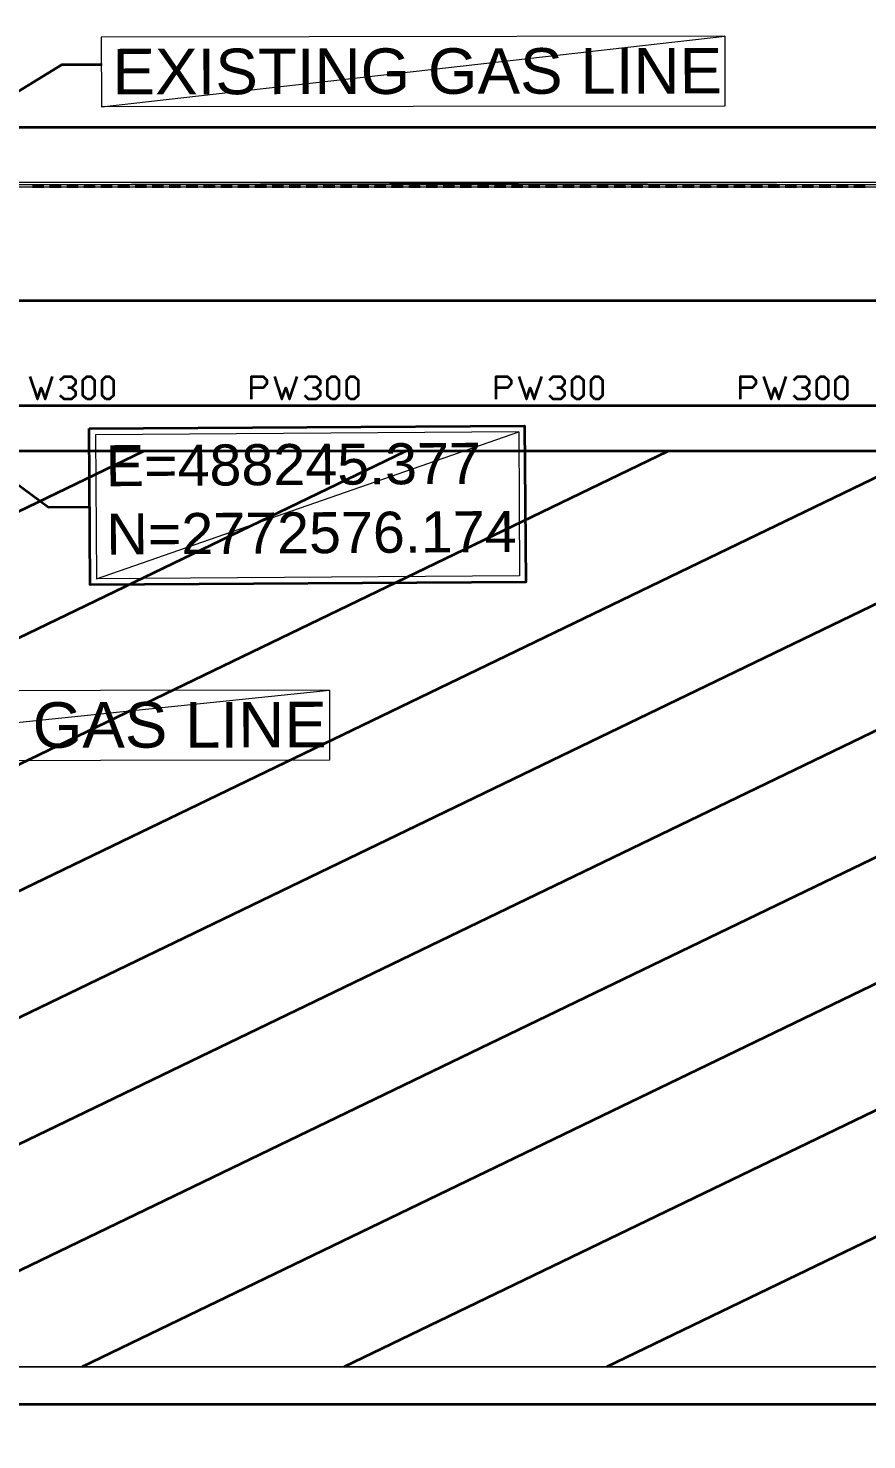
# Model space of a CAD drawing. Header units: inches. Extents: x 27 to 868, y 19 to 613.
# Drawn here: x 538.1 to 684.3, y 235.6 to 481.8 of the extents above; entities that cross this region are included whole.
import ezdxf

# ---------------------------------------------------------------- set-up
doc = ezdxf.new("R2010")
doc.units = ezdxf.units.IN
doc.header["$MEASUREMENT"] = 0
doc.layers.add('PDF_Geometry', color=7, linetype='Continuous')
doc.layers.add('PDF_Text', color=7, linetype='Continuous')
doc.styles.add('PDF Arial', font='arial.ttf')

msp = doc.modelspace()

# ---------------------------------------------------------------- linework, layer by layer
at = {"layer": 'PDF_Geometry', "color": 251, "lineweight": 0, "true_color": 0x636466}
for points in [[(63.6, 248.3), (713.62, 248.3), (713.62, 590.74), (63.6, 590.74), (63.6, 248.3)], [(713.62, 240.82), (713.62, 248.3), (63.6, 248.3), (63.6, 40.74)]]:
    msp.add_lwpolyline(points, dxfattribs=at)
at = {"layer": 'PDF_Geometry', "color": 3, "lineweight": 0}
for points in [[(398.43, 590.69), (398.43, 573.89), (326.73, 573.89), (326.73, 570.43), (326.73, 457.75), (326.73, 454.6), (398.43, 454.6), (713.57, 454.6)], [(713.57, 454.19), (713.57, 454.96), (398.43, 454.19), (713.57, 454.19)], [(713.57, 454.96), (398.43, 454.19), (398.43, 454.96), (713.57, 454.96)]]:
    msp.add_lwpolyline(points, dxfattribs=at)
at = {"layer": 'PDF_Geometry', "color": 254, "lineweight": 0, "true_color": 0xdcdcdc}
for points in [[(550.78, 480.31), (550.82, 468.11), (659.53, 480.45), (550.78, 480.31)], [(550.82, 468.11), (659.53, 480.45), (659.53, 468.24), (550.82, 468.11)], [(549.79, 410.92), (549.97, 385.79), (623.6, 411.41), (549.79, 410.92)], [(549.97, 385.79), (623.6, 411.41), (623.73, 386.28), (549.97, 385.79)], [(470.71, 366.2), (470.75, 353.99), (590.59, 366.38), (470.71, 366.2)], [(470.75, 353.99), (590.59, 366.38), (590.59, 354.13), (470.75, 353.99)]]:
    msp.add_lwpolyline(points, dxfattribs=at)
at = {"layer": 'PDF_Geometry', "lineweight": 35}
for points in [[(504.35, 451.18), (543.98, 475.54), (550.96, 475.54)], [(503.99, 426.09), (541.63, 398.31), (548.79, 398.35)], [(548.7, 412), (624.63, 412.49), (624.81, 385.2), (548.88, 384.71), (548.7, 412)]]:
    msp.add_lwpolyline(points, dxfattribs=at)
at = {"layer": 'PDF_Geometry', "color": 221, "lineweight": 35}
msp.add_lwpolyline([(713.57, 464.55), (663.95, 464.55), (584.42, 464.55), (504.84, 464.55), (425.31, 464.55), (385.55, 464.55), (345.74, 464.55), (266.21, 464.55), (186.68, 464.55), (107.1, 464.55), (63.65, 464.55)], dxfattribs=at)
msp.add_lwpolyline([(713.57, 464.55), (663.95, 464.55), (584.42, 464.55), (504.84, 464.55), (425.31, 464.55), (385.55, 464.55), (345.74, 464.55), (266.21, 464.55), (186.68, 464.55), (107.1, 464.55), (63.65, 464.55)], dxfattribs=at)
at = {"layer": 'PDF_Geometry', "color": 9, "lineweight": 35, "true_color": 0xbababa}
for points in [[(540.78, 454.19), (538.8, 454.19)], [(543.8, 454.19), (541.81, 454.19)], [(546.77, 454.19), (544.79, 454.19)], [(549.74, 454.19), (547.76, 454.19)], [(552.71, 454.19), (550.73, 454.19)], [(555.73, 454.19), (553.7, 454.19)], [(558.7, 454.19), (556.72, 454.19)], [(561.67, 454.19), (559.69, 454.19)], [(564.65, 454.19), (562.66, 454.19)], [(567.66, 454.19), (565.64, 454.19)], [(570.64, 454.19), (568.65, 454.19)], [(573.61, 454.19), (571.63, 454.19)], [(576.58, 454.19), (574.6, 454.19)], [(579.6, 454.19), (577.57, 454.19)], [(582.57, 454.19), (580.59, 454.19)], [(585.54, 454.19), (583.56, 454.19)], [(588.51, 454.19), (586.53, 454.19)], [(591.53, 454.19), (589.5, 454.19)], [(594.5, 454.19), (592.52, 454.19)], [(597.48, 454.19), (595.49, 454.19)], [(600.45, 454.19), (598.47, 454.19)], [(603.42, 454.19), (601.44, 454.19)], [(606.44, 454.19), (604.46, 454.19)], [(609.41, 454.19), (607.43, 454.19)], [(612.38, 454.19), (610.4, 454.19)], [(615.35, 454.19), (613.37, 454.19)], [(618.37, 454.19), (616.39, 454.19)], [(621.34, 454.19), (619.36, 454.19)], [(624.32, 454.19), (622.33, 454.19)], [(627.29, 454.19), (625.31, 454.19)], [(630.31, 454.19), (628.28, 454.19)], [(633.28, 454.19), (631.3, 454.19)], [(636.25, 454.19), (634.27, 454.19)], [(639.22, 454.19), (637.24, 454.19)], [(642.24, 454.19), (640.21, 454.19)], [(645.21, 454.19), (643.23, 454.19)], [(648.18, 454.19), (646.2, 454.19)], [(651.16, 454.19), (649.17, 454.19)], [(654.17, 454.19), (652.15, 454.19)], [(657.15, 454.19), (655.16, 454.19)], [(660.12, 454.19), (658.14, 454.19)], [(663.09, 454.19), (661.11, 454.19)], [(666.11, 454.19), (664.08, 454.19)], [(669.08, 454.19), (667.1, 454.19)], [(672.05, 454.19), (670.07, 454.19)], [(675.02, 454.19), (673.04, 454.19)], [(678, 454.19), (676.01, 454.19)], [(681.01, 454.19), (679.03, 454.19)], [(683.99, 454.19), (682, 454.19)], [(713.57, 434.29), (138.58, 434.29), (63.65, 434.29)], [(548.79, 408.03), (542.85, 408.03)], [(584.6, 408.03), (554.78, 408.03)], [(596.53, 408.03), (590.59, 408.03)], [(632.33, 408.03), (602.52, 408.03)], [(644.27, 408.03), (638.28, 408.03)], [(680.07, 408.03), (650.21, 408.03)]]:
    msp.add_lwpolyline(points, dxfattribs=at)
at = {"layer": 'PDF_Geometry', "color": 1, "lineweight": 35}
for points in [[(538.35, 421.09), (539.7, 417.13), (540.33, 419.11), (541, 417.13), (542.31, 421.09)], [(538.35, 421.09), (539.7, 417.13), (540.33, 419.11), (541, 417.13), (542.31, 421.09)], [(543.66, 420.42), (544.34, 421.09), (545.64, 421.09), (546.32, 420.42), (546.32, 419.79), (545.64, 419.11), (544.97, 419.11)], [(543.66, 420.42), (544.34, 421.09), (545.64, 421.09), (546.32, 420.42), (546.32, 419.79), (545.64, 419.11), (544.97, 419.11)], [(545.64, 419.11), (546.32, 418.44), (546.32, 417.76), (545.64, 417.13), (544.34, 417.13), (543.66, 417.76)], [(545.64, 419.11), (546.32, 418.44), (546.32, 417.76), (545.64, 417.13), (544.34, 417.13), (543.66, 417.76)], [(548.3, 417.13), (547.62, 417.76), (547.62, 420.42), (548.3, 421.09), (548.97, 421.09), (549.61, 420.42), (549.61, 417.76), (548.97, 417.13), (548.3, 417.13)], [(548.3, 417.13), (547.62, 417.76), (547.62, 420.42), (548.3, 421.09), (548.97, 421.09), (549.61, 420.42), (549.61, 417.76), (548.97, 417.13), (548.3, 417.13)], [(551.63, 417.13), (550.96, 417.76), (550.96, 420.42), (551.63, 421.09), (552.26, 421.09), (552.94, 420.42), (552.94, 417.76), (552.26, 417.13), (551.63, 417.13)], [(551.63, 417.13), (550.96, 417.76), (550.96, 420.42), (551.63, 421.09), (552.26, 421.09), (552.94, 420.42), (552.94, 417.76), (552.26, 417.13), (551.63, 417.13)], [(577.03, 417.13), (577.03, 421.09), (579.01, 421.09), (579.69, 420.42), (579.69, 419.79), (579.01, 419.11), (577.03, 419.11)], [(577.03, 417.13), (577.03, 421.09), (579.01, 421.09), (579.69, 420.42), (579.69, 419.79), (579.01, 419.11), (577.03, 419.11)], [(580.99, 421.09), (582.3, 417.13), (582.97, 419.11), (583.65, 417.13), (584.96, 421.09)], [(580.99, 421.09), (582.3, 417.13), (582.97, 419.11), (583.65, 417.13), (584.96, 421.09)], [(586.31, 420.42), (586.94, 421.09), (588.29, 421.09), (588.96, 420.42), (588.96, 419.79), (588.29, 419.11), (587.61, 419.11)], [(586.31, 420.42), (586.94, 421.09), (588.29, 421.09), (588.96, 420.42), (588.96, 419.79), (588.29, 419.11), (587.61, 419.11)], [(588.29, 419.11), (588.96, 418.44), (588.96, 417.76), (588.29, 417.13), (586.94, 417.13), (586.31, 417.76)], [(588.29, 419.11), (588.96, 418.44), (588.96, 417.76), (588.29, 417.13), (586.94, 417.13), (586.31, 417.76)], [(590.95, 417.13), (590.27, 417.76), (590.27, 420.42), (590.95, 421.09), (591.62, 421.09), (592.25, 420.42), (592.25, 417.76), (591.58, 417.13), (590.95, 417.13)], [(590.95, 417.13), (590.27, 417.76), (590.27, 420.42), (590.95, 421.09), (591.62, 421.09), (592.25, 420.42), (592.25, 417.76), (591.58, 417.13), (590.95, 417.13)], [(594.23, 417.13), (593.6, 417.76), (593.6, 420.42), (594.23, 421.09), (594.91, 421.09), (595.58, 420.42), (595.58, 417.76), (594.91, 417.13), (594.23, 417.13)], [(594.23, 417.13), (593.6, 417.76), (593.6, 420.42), (594.23, 421.09), (594.91, 421.09), (595.58, 420.42), (595.58, 417.76), (594.91, 417.13), (594.23, 417.13)], [(619.68, 417.13), (619.68, 421.09), (621.66, 421.09), (622.29, 420.42), (622.29, 419.79), (621.66, 419.11), (619.68, 419.11)], [(619.68, 417.13), (619.68, 421.09), (621.66, 421.09), (622.29, 420.42), (622.29, 419.79), (621.66, 419.11), (619.68, 419.11)], [(623.64, 421.09), (624.95, 417.13), (625.62, 419.11), (626.3, 417.13), (627.6, 421.09)], [(623.64, 421.09), (624.95, 417.13), (625.62, 419.11), (626.3, 417.13), (627.6, 421.09)], [(628.95, 420.42), (629.58, 421.09), (630.94, 421.09), (631.57, 420.42), (631.57, 419.79), (630.94, 419.11), (630.26, 419.11)], [(628.95, 420.42), (629.58, 421.09), (630.94, 421.09), (631.57, 420.42), (631.57, 419.79), (630.94, 419.11), (630.26, 419.11)], [(630.94, 419.11), (631.57, 418.44), (631.57, 417.76), (630.94, 417.13), (629.58, 417.13), (628.95, 417.76)], [(630.94, 419.11), (631.57, 418.44), (631.57, 417.76), (630.94, 417.13), (629.58, 417.13), (628.95, 417.76)], [(633.59, 417.13), (632.92, 417.76), (632.92, 420.42), (633.59, 421.09), (634.22, 421.09), (634.9, 420.42), (634.9, 417.76), (634.22, 417.13), (633.59, 417.13)], [(633.59, 417.13), (632.92, 417.76), (632.92, 420.42), (633.59, 421.09), (634.22, 421.09), (634.9, 420.42), (634.9, 417.76), (634.22, 417.13), (633.59, 417.13)], [(636.88, 417.13), (636.25, 417.76), (636.25, 420.42), (636.88, 421.09), (637.56, 421.09), (638.23, 420.42), (638.23, 417.76), (637.56, 417.13), (636.88, 417.13)], [(636.88, 417.13), (636.25, 417.76), (636.25, 420.42), (636.88, 421.09), (637.56, 421.09), (638.23, 420.42), (638.23, 417.76), (637.56, 417.13), (636.88, 417.13)], [(662.28, 417.13), (662.28, 421.09), (664.31, 421.09), (664.94, 420.42), (664.94, 419.79), (664.31, 419.11), (662.28, 419.11)], [(662.28, 417.13), (662.28, 421.09), (664.31, 421.09), (664.94, 420.42), (664.94, 419.79), (664.31, 419.11), (662.28, 419.11)], [(666.29, 421.09), (667.59, 417.13), (668.27, 419.11), (668.94, 417.13), (670.25, 421.09)], [(666.29, 421.09), (667.59, 417.13), (668.27, 419.11), (668.94, 417.13), (670.25, 421.09)], [(671.56, 420.42), (672.23, 421.09), (673.58, 421.09), (674.21, 420.42), (674.21, 419.79), (673.58, 419.11), (672.91, 419.11)], [(671.56, 420.42), (672.23, 421.09), (673.58, 421.09), (674.21, 420.42), (674.21, 419.79), (673.58, 419.11), (672.91, 419.11)], [(673.58, 419.11), (674.21, 418.44), (674.21, 417.76), (673.58, 417.13), (672.23, 417.13), (671.56, 417.76)], [(673.58, 419.11), (674.21, 418.44), (674.21, 417.76), (673.58, 417.13), (672.23, 417.13), (671.56, 417.76)], [(676.24, 417.13), (675.56, 417.76), (675.56, 420.42), (676.24, 421.09), (676.87, 421.09), (677.55, 420.42), (677.55, 417.76), (676.87, 417.13), (676.24, 417.13)], [(676.24, 417.13), (675.56, 417.76), (675.56, 420.42), (676.24, 421.09), (676.87, 421.09), (677.55, 420.42), (677.55, 417.76), (676.87, 417.13), (676.24, 417.13)], [(679.53, 417.13), (678.85, 417.76), (678.85, 420.42), (679.53, 421.09), (680.2, 421.09), (680.88, 420.42), (680.88, 417.76), (680.2, 417.13), (679.53, 417.13)], [(679.53, 417.13), (678.85, 417.76), (678.85, 420.42), (679.53, 421.09), (680.2, 421.09), (680.88, 420.42), (680.88, 417.76), (680.2, 417.13), (679.53, 417.13)], [(534.38, 416.01), (567.39, 416.01), (577.03, 416.01)], [(534.38, 416.01), (567.39, 416.01), (577.03, 416.01)], [(577.03, 416.01), (584.42, 416.01), (610.04, 416.01), (619.68, 416.01)], [(577.03, 416.01), (584.42, 416.01), (610.04, 416.01), (619.68, 416.01)], [(619.68, 416.01), (652.69, 416.01), (662.28, 416.01)], [(619.68, 416.01), (652.69, 416.01), (662.28, 416.01)], [(662.28, 416.01), (663.95, 416.01), (695.33, 416.01), (704.93, 416.01)], [(662.28, 416.01), (663.95, 416.01), (695.33, 416.01), (704.93, 416.01)]]:
    msp.add_lwpolyline(points, dxfattribs=at)
at = {"layer": 'PDF_Geometry', "color": 132, "lineweight": 35, "true_color": 0x00dddd}
for points in [[(713.57, 408.03), (63.65, 408.03)], [(227.48, 248.35), (558.16, 408.03)], [(273.19, 248.35), (603.87, 408.03)], [(318.94, 248.35), (649.62, 408.03)], [(364.65, 248.35), (695.33, 408.03)], [(410.36, 248.35), (713.57, 394.79)], [(456.07, 248.35), (713.57, 372.68)], [(501.82, 248.35), (713.57, 350.62)], [(547.53, 248.35), (713.57, 328.55)], [(593.24, 248.35), (713.57, 306.44)], [(639, 248.35), (713.57, 284.37)]]:
    msp.add_lwpolyline(points, dxfattribs=at)
at = {"layer": 'PDF_Geometry', "color": 251, "lineweight": 35, "true_color": 0x636466}
msp.add_lwpolyline([(69.14, 241.77), (710.02, 241.77), (710.02, 240.82)], dxfattribs=at)

# ---------------------------------------------------------------- texts
at = {"layer": 'PDF_Text', "char_height": 7.9549, "attachment_point": 7, "rotation": 0.0955, "style": 'PDF Arial'}
for s, insert in [('\\W1.000787;EXISTING GAS LINE', (552.78, 470.18)), ('\\W1.000830;PROPOSED GAS LINE', (472.73, 356.07))]:
    msp.add_mtext(s, dxfattribs=dict(at, insert=insert))
at = {"layer": 'PDF_Text', "color": 5, "char_height": 7.1595, "attachment_point": 7, "rotation": 0.382, "style": 'PDF Arial'}
for s, insert in [('\\W1.000991;E=488245.377', (551.61, 401.83)), ('\\W1.000860;N=2772576.174', (551.72, 389.9))]:
    msp.add_mtext(s, dxfattribs=dict(at, insert=insert))

doc.saveas('drawing.dxf')
